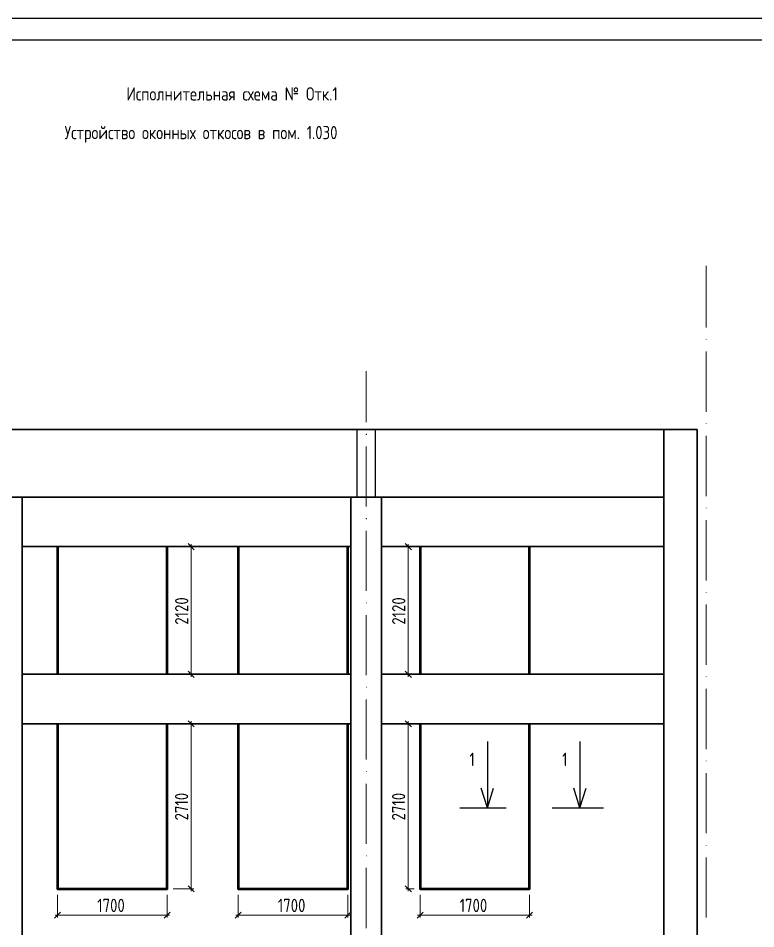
# Model space of a CAD drawing. Header units: millimetres. Extents: x 0 to 23.3, y 0 to 16.5.
# Drawn here: x 9.62 to 16.27, y 8.3 to 16.5 of the extents above; entities that cross this region are included whole.
import ezdxf

# ---------------------------------------------------------------- set-up
doc = ezdxf.new("R2010")
doc.units = ezdxf.units.MM
doc.layers.add('PDF _Геометрия', color=7, linetype='Continuous')
doc.layers.add('PDF _Текст', color=7, linetype='Continuous')
doc.styles.get("Standard").update_dxf_attribs({"font": 'ГОСТ тип А.ttf'})

msp = doc.modelspace()

# ---------------------------------------------------------------- linework, layer by layer
at = {"layer": 'PDF _Геометрия', "lineweight": 25}
for points in [[(0.0435, 16.5036), (23.3398, 16.5036), (23.3398, 0.0315), (0.0435, 0.0315)], [(0.8279, 16.3075), (23.1437, 16.3075), (23.1437, 0.2276), (0.8279, 0.2276)], [(12.6737, 12.7977), (12.8365, 12.7977), (12.8365, 12.1872), (12.6737, 12.1872)]]:
    msp.add_lwpolyline(points, close=True, dxfattribs=at)
at = {"layer": 'PDF _Геометрия', "color": 252, "lineweight": 9, "true_color": 0x989898}
for points in [[(15.8181, 14.2729), (15.8181, 13.7173)], [(15.8181, 13.5003), (15.8181, 12.9577)], [(12.7551, 13.3228), (12.7551, 12.8625)], [(15.8181, 12.7406), (15.8181, 12.198)], [(12.7551, 12.6454), (12.7551, 12.1028)], [(15.8181, 11.981), (15.8181, 11.4384)], [(12.7551, 11.8858), (12.7551, 11.3432)], [(15.8181, 11.2214), (15.8181, 10.6787)], [(12.7551, 11.1261), (12.7551, 10.5835)], [(15.8181, 10.4617), (15.8181, 9.9191)], [(12.7551, 10.3665), (12.7551, 9.8239)], [(15.8181, 9.7021), (15.8181, 9.1595)], [(12.7551, 9.6068), (12.7551, 9.0642)], [(15.8181, 8.9424), (15.8181, 8.3998)], [(12.7551, 8.8472), (12.7551, 8.3046)]]:
    msp.add_lwpolyline(points, dxfattribs=at)
at = {"layer": 'PDF _Геометрия', "color": 252, "lineweight": 5, "true_color": 0x989898}
for points in [[(15.8181, 13.6088), (15.8201, 13.6088), (15.8201, 13.6108), (15.8181, 13.6108)], [(15.8181, 12.8492), (15.8201, 12.8492), (15.8201, 12.8512), (15.8181, 12.8512)], [(12.7551, 12.7539), (12.7571, 12.7539), (12.7571, 12.7559), (12.7551, 12.7559)], [(15.8181, 12.0895), (15.8201, 12.0895), (15.8201, 12.0915), (15.8181, 12.0915)], [(12.7551, 11.9943), (12.7571, 11.9943), (12.7571, 11.9963), (12.7551, 11.9963)], [(15.8181, 11.3299), (15.8201, 11.3299), (15.8201, 11.3319), (15.8181, 11.3319)], [(12.7551, 11.2347), (12.7571, 11.2347), (12.7571, 11.2367), (12.7551, 11.2367)], [(15.8181, 10.5702), (15.8201, 10.5702), (15.8201, 10.5722), (15.8181, 10.5722)], [(12.7551, 10.475), (12.7571, 10.475), (12.7571, 10.477), (12.7551, 10.477)], [(15.8181, 9.8106), (15.8201, 9.8106), (15.8201, 9.8126), (15.8181, 9.8126)], [(12.7551, 9.7154), (12.7571, 9.7154), (12.7571, 9.7174), (12.7551, 9.7174)], [(15.8181, 9.0509), (15.8201, 9.0509), (15.8201, 9.0529), (15.8181, 9.0529)], [(12.7551, 8.9557), (12.7571, 8.9557), (12.7571, 8.9577), (12.7551, 8.9577)]]:
    msp.add_lwpolyline(points, close=True, dxfattribs=at)
at = {"layer": 'PDF _Геометрия', "lineweight": 30}
for points in [[(15.7394, 12.7977), (2.7169, 12.7977), (2.7169, 6.0422), (15.7394, 6.0422)], [(15.4383, 12.7977), (15.4383, 6.0422)], [(9.6541, 12.1872), (9.6541, 6.0422)], [(9.6541, 11.7423), (12.6167, 11.7423), (12.6167, 12.1872), (9.6541, 12.1872)], [(12.6167, 12.1872), (12.6167, 6.0422)], [(12.8935, 12.1872), (12.8935, 6.0422)], [(12.8935, 11.7423), (15.4383, 11.7423), (15.4383, 12.1872), (12.8935, 12.1872)], [(9.6541, 10.1471), (12.6167, 10.1471), (12.6167, 10.592), (9.6541, 10.592)], [(12.8935, 10.1471), (15.4383, 10.1471), (15.4383, 10.592), (12.8935, 10.592)]]:
    msp.add_lwpolyline(points, close=True, dxfattribs=at)
at = {"layer": 'PDF _Геометрия', "lineweight": 25}
for points in [[(9.3828, 12.7977), (9.6541, 12.7977)], [(12.6167, 12.7977), (12.8935, 12.7977)], [(13.8471, 9.9861), (13.8471, 9.3906), (13.9014, 9.5656)], [(14.6821, 9.9861), (14.6821, 9.3906), (14.7364, 9.5656)], [(13.8471, 9.3906), (13.7928, 9.5656)], [(14.6821, 9.3906), (14.6278, 9.5656)], [(13.6006, 9.3906), (14.0177, 9.3906)], [(14.4307, 9.3906), (14.8954, 9.3906)]]:
    msp.add_lwpolyline(points, dxfattribs=at)
at = {"layer": 'PDF _Геометрия', "lineweight": 30}
msp.add_lwpolyline([(3.0126, 12.1872), (15.4383, 12.1872)], dxfattribs=at)
at = {"layer": 'PDF _Геометрия', "color": 1, "lineweight": 50}
for points in [[(9.9743, 11.7423), (9.9743, 10.592)], [(10.9618, 10.592), (10.9618, 11.7423)], [(11.6021, 11.7423), (11.6021, 10.592)], [(12.5896, 10.592), (12.5896, 11.7423)], [(13.2407, 11.7423), (13.2407, 10.592)], [(14.2283, 10.592), (14.2283, 11.7423)], [(9.9743, 10.1471), (9.9743, 8.6603), (10.9618, 8.6603), (10.9618, 10.1471)], [(11.6021, 10.1471), (11.6021, 8.6603), (12.5896, 8.6603), (12.5896, 10.1471)], [(13.2407, 10.1471), (13.2407, 8.6603), (14.2283, 8.6603), (14.2283, 10.1471)]]:
    msp.add_lwpolyline(points, dxfattribs=at)
at = {"layer": 'PDF _Геометрия', "lineweight": 13}
for points in [[(11.0161, 11.7423), (11.201, 11.7423)], [(11.2064, 11.7152), (11.1522, 11.7694)], [(11.1793, 11.764), (11.1793, 10.5703)], [(13.1622, 11.7152), (13.108, 11.7694)], [(13.1865, 11.7423), (13.1134, 11.7423)], [(13.1351, 11.764), (13.1351, 10.5703)], [(11.0161, 10.592), (11.201, 10.592)], [(11.1522, 10.6191), (11.2064, 10.5649)], [(13.108, 10.6191), (13.1622, 10.5649)], [(13.1865, 10.592), (13.1134, 10.592)], [(11.2064, 10.1199), (11.1522, 10.1742)], [(13.1622, 10.1199), (13.108, 10.1742)], [(11.0161, 10.1471), (11.201, 10.1471)], [(11.1793, 10.1688), (11.1793, 8.6386)], [(13.1865, 10.1471), (13.1134, 10.1471)], [(13.1351, 10.1688), (13.1351, 8.6386)], [(11.0161, 8.6603), (11.201, 8.6603)], [(11.1522, 8.6874), (11.2064, 8.6332)], [(13.108, 8.6874), (13.1622, 8.6332)], [(13.1865, 8.6603), (13.1134, 8.6603)], [(9.9743, 8.6061), (9.9743, 8.3998)], [(10.9618, 8.6061), (10.9618, 8.3998)], [(11.6021, 8.6061), (11.6021, 8.3998)], [(12.5896, 8.6061), (12.5896, 8.3998)], [(13.2407, 8.6061), (13.2407, 8.3998)], [(14.2283, 8.6061), (14.2283, 8.3998)], [(10.0014, 8.4486), (9.9471, 8.3944)], [(9.9526, 8.4215), (10.9835, 8.4215)], [(10.9347, 8.3944), (10.9889, 8.4486)], [(11.6292, 8.4486), (11.5749, 8.3944)], [(11.5804, 8.4215), (12.6113, 8.4215)], [(12.5625, 8.3944), (12.6167, 8.4486)], [(13.2679, 8.4486), (13.2136, 8.3944)], [(13.219, 8.4215), (14.25, 8.4215)], [(14.2011, 8.3944), (14.2554, 8.4486)]]:
    msp.add_lwpolyline(points, dxfattribs=at)

# ---------------------------------------------------------------- texts
at = {"layer": 'PDF _Текст', "char_height": 0.12, "attachment_point": 4}
for s, insert in [('Исполнительная схема № Отк.1', (10.5952, 15.8218)), ('Устройство оконных откосов в пом. 1.030', (10.0378, 15.457)), ('1', (13.6856, 9.8258)), ('1', (14.5207, 9.8258)), ('1700', (10.3313, 8.5098)), ('1700', (11.9591, 8.5098)), ('1700', (13.5978, 8.5098))]:
    msp.add_mtext(s, dxfattribs=dict(at, insert=insert))
at = {"layer": 'PDF _Текст', "char_height": 0.12, "attachment_point": 4, "rotation": 90}
for s, insert in [('2120', (11.0927, 11.0394)), ('2120', (13.0486, 11.0394)), ('2710', (11.0914, 9.2759)), ('2710', (13.0472, 9.2759))]:
    msp.add_mtext(s, dxfattribs=dict(at, insert=insert))

doc.saveas('drawing.dxf')
